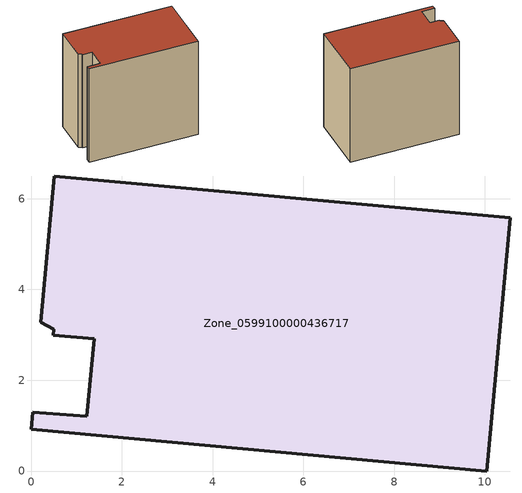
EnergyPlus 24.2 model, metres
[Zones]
Zone_0599100000436717
 floor ground (C_G): 0.5,3.13 0.22,3.28 0.51,6.5 10.56,5.58 10.04,0 0,0.92 0.03,1.3 1.23,1.2 1.39,2.92 0.49,2.99 z0
 wall outside (C_F): 1.39,2.92 1.23,1.2 0.03,1.3 0,0.92 10.04,0 10.56,5.58 0.51,6.5 0.22,3.28 0.5,3.13 0.49,2.99 1.39,2.92 z0:9.74
 roof outside (C_R): 0.5,3.13 0.49,2.99 1.39,2.92 1.23,1.2 0.03,1.3 0,0.92 10.04,0 10.56,5.58 0.51,6.5 0.22,3.28 z9.74
[BUILDING]
Pand.0599100000436717: North Axis=0; Terrain=City; Loads Convergence Tolerance Value=0.04; Temperature Convergence Tolerance Value=0.4; Solar Distribution=FullExterior; Maximum Number of Warmup Days=25; Minimum Number of Warmup Days=1
[Site:Location]
Rotterdam.The.Hague.AP_ZH_NLD Design_Conditions: Latitude=51.96; Longitude=4.45; Time Zone=1; Elevation=-4.5
[SITE:GROUNDTEMPERATURE:BUILDINGSURFACE]
18, 18, 18, 18, 18, 18, 18, 18, 18, 18, 18, 18
[MATERIAL] Thermal Absorptance=0.9; Solar Absorptance=0.7; Visible Absorptance=0.7
Name | Roughness | Thickness | Conductivity | Density | Specific Heat
G.TI.2006-2014 | MediumSmooth | 0.15 | 0.06 | 540 | 1210
F.TI.2006-2014 | Rough | 0.3 | 0.12 | 1920 | 840
R.TI.2006-2014 | MediumRough | 0.2 | 0.08 | 1500 | 1000
[CONSTRUCTION]
C_G: G.TI.2006-2014
C_F: F.TI.2006-2014
C_R: R.TI.2006-2014
[ZONE]
Zone_0599100000436717: Type=1; Multiplier=1; Ceiling Height=Autocalculate; Volume=Autocalculate; Floor Area=autocalculate; Part of Total Floor Area=Yes
[ZONEINFILTRATION:DESIGNFLOWRATE]
Infil_Zone_0599100000436717: Zone or ZoneList or Space or SpaceList=Zone_0599100000436717; Schedule=AlwaysOn; Design Flow Rate Calculation Method=Flow/Area; Flow Rate per Floor Area=0.0015; Constant Term Coefficient=1; Temperature Term Coefficient=0; Velocity Term Coefficient=0; Velocity Squared Term Coefficient=0
[HVACTEMPLATE:ZONE:IDEALLOADSAIRSYSTEM]
Zone_0599100000436717: Maximum Heating Supply Air Temperature=50; Minimum Cooling Supply Air Temperature=13; Maximum Heating Supply Air Humidity Ratio=0.0156; Minimum Cooling Supply Air Humidity Ratio=0.0077; Heating Limit=NoLimit; Cooling Limit=NoLimit; Dehumidification Control Type=ConstantSensibleHeatRatio; Cooling Sensible Heat Ratio=0.7; Dehumidification Setpoint=60; Humidification Control Type=None; Humidification Setpoint=30; Outdoor Air Method=None; Outdoor Air Flow Rate per Person=0.00944; Outdoor Air Flow Rate per Zone Floor Area=0; Outdoor Air Flow Rate per Zone=0; Demand Controlled Ventilation Type=None; Outdoor Air Economizer Type=NoEconomizer; Heat Recovery Type=None; Sensible Heat Recovery Effectiveness=0.7; Latent Heat Recovery Effectiveness=0.65
[ZONECONTROL:THERMOSTAT]
ThermostatControl_Zone_0599100000436717: Zone or ZoneList=Zone_0599100000436717; Control Type Schedule=DualSetpointControlType; Control 1=Thermostat_Zone_0599100000436717; Temperature Difference Between Cutout And Setpoint=0
[THERMOSTATSETPOINT:DUALSETPOINT]
Thermostat_Zone_0599100000436717: Heating Setpoint Temperature Schedule=HeatingSetpoint_Zone_0599100000436717; Cooling Setpoint Temperature Schedule=CoolingSetpoint_Zone_0599100000436717
[SCHEDULE:COMPACT]
HeatingSetpoint_Zone_0599100000436717: Through: 12/31, For: AllDays, Until: 24:00, 21
CoolingSetpoint_Zone_0599100000436717: Through: 12/31, For: AllDays, Until: 24:00, 24
DualSetpointControlType: Through: 12/31, For: AllDays, Until: 24:00, 4
AlwaysOn: Through: 12/31, For: AllDays, Until: 24:00, 1
